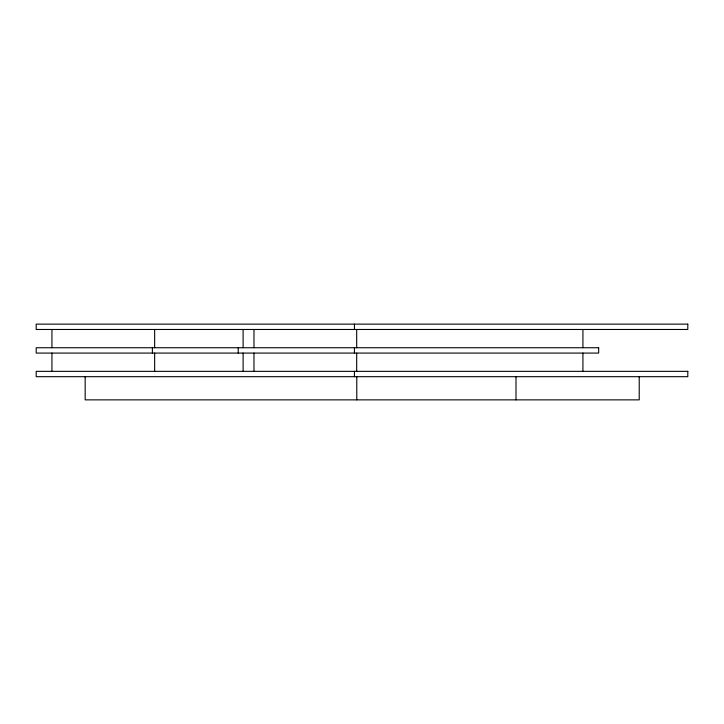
<?xml version="1.0" encoding="UTF-8"?>
<svg xmlns="http://www.w3.org/2000/svg" width="724" height="724" viewBox="0 0 724 724"><rect width="100%" height="100%" fill="white"/><g stroke="black" fill="none" stroke-linecap="round" stroke-linejoin="round"><path stroke-width="1.09" d="M639.22 376.688L639.22 399.865L85.17 399.865L85.17 376.688M582.929 329.474L582.929 347.737M582.929 353.077L582.929 371.349M516.004 376.688L516.004 399.865M356.688 329.474L356.688 347.737M356.688 353.077L356.688 371.349M356.778 376.688L356.778 399.865M354.434 324.135L354.434 329.474M354.434 347.737L354.434 353.077M354.434 371.349L354.434 376.688M253.979 329.474L253.979 347.737M253.979 353.077L253.979 371.349M243.11 329.474L243.11 347.737M243.11 353.077L243.11 371.349M238.241 347.737L238.241 353.077M154.646 329.474L154.646 347.737M154.646 353.077L154.646 371.349M152.393 347.737L152.393 353.077M51.938 329.474L51.938 347.737M51.938 353.077L51.938 371.349M687.8 324.135L36.2 324.135L36.2 329.474L687.8 329.474L687.8 324.135M598.667 347.737L36.2 347.737L36.2 353.077L598.667 353.077L598.667 347.737M687.8 371.349L36.2 371.349L36.2 376.688L687.8 376.688L687.8 371.349"/></g></svg>
